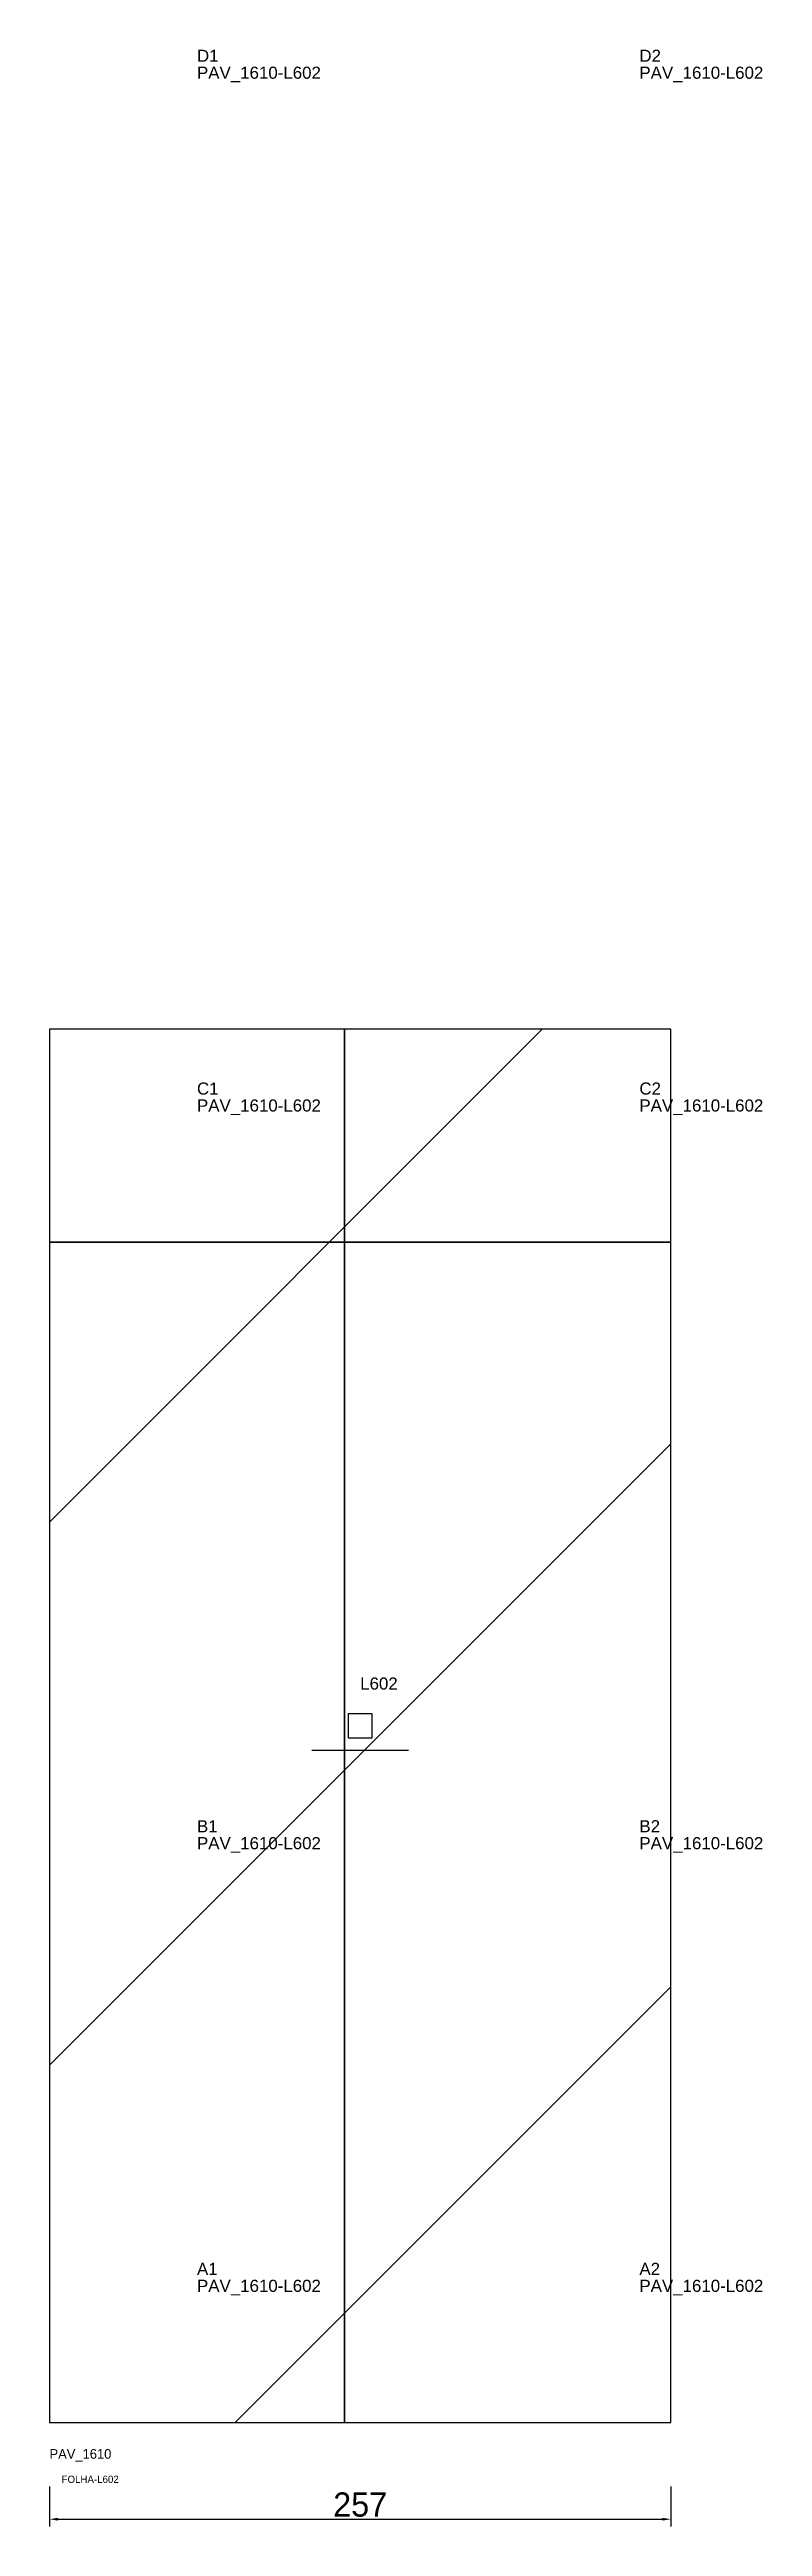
# Model space of a CAD drawing. Header units: metres. Extents: x 222 to 517, y -418 to 607.
import ezdxf

# ---------------------------------------------------------------- set-up
doc = ezdxf.new("R2010")
doc.units = ezdxf.units.M
for name, color, linetype in [('3', 3, 'CONTINUOUS'), ('AUX00', 7, 'CONTINUOUS'), ('COTA', 241, 'CONTINUOUS'), ('FOLHA', 255, 'CONTINUOUS'), ('Hachura', 251, 'CONTINUOUS'), ('NOMENCLATURA', 7, 'CONTINUOUS'), ('Nível', 160, 'CONTINUOUS'), ('Painéis', 200, 'CONTINUOUS'), ('Pilares', 5, 'CONTINUOUS'), ('SARR_2.2x7', 40, 'CONTINUOUS')]:
    doc.layers.add(name, color=color, linetype=linetype)
doc.styles.add('ARIAL', font='Arial.ttf')
doc.styles.add('STR_STANDARD', font='arial.ttf')
doc.dimstyles.new('EZ DXF', dxfattribs={"dimtxt": 10, "dimasz": 3.5, "dimexe": 3, "dimexo": 1.5, "dimgap": 1, "dimtad": 1, "dimdec": 1, "dimdsep": 46, "dimcen": 2.5, "dimazin": 3, "dimtfac": 1, "dimtmove": 0, "dimatfit": 3})

msp = doc.modelspace()

# ---------------------------------------------------------------- hatches: boundary and pattern name
at = {"layer": 'Hachura'}
h = msp.add_hatch(dxfattribs=at)
h.set_pattern_fill('ANSI31', scale=50)
h.paths.add_polyline_path([(222.2, -374.5), (479.19, -374.5), (479.19, 201.5), (222.2, 201.5), (222.2, -374.5)])
h = msp.add_hatch(dxfattribs=at)
h.set_pattern_fill('ANSI31', scale=50)
h.paths.add_polyline_path([(222.2, -374.5), (479.19, -374.5), (479.19, 201.5), (222.2, 201.5), (222.2, -374.5)])

# ---------------------------------------------------------------- linework, layer by layer
at = {"layer": '3'}
for points in [[(344.2, -374.5), (344.2, 201.5)], [(344.2, -374.5), (344.2, 201.5)], [(222.2, 113.5), (479.19, 113.5)], [(222.2, 113.5), (479.19, 113.5)]]:
    msp.add_lwpolyline(points, close=True, dxfattribs=at)
at = {"layer": 'Painéis', "color": 200}
for p, q in [((479.19, 201.5), (222.2, 201.5)), ((222.2, 201.5), (222.2, -374.5)), ((479.19, 201.5), (222.2, 201.5)), ((222.2, 201.5), (222.2, -374.5)), ((479.19, -374.5), (479.19, 201.5)), ((479.19, -374.5), (479.19, 201.5)), ((222.2, -374.5), (479.19, -374.5)), ((222.2, -374.5), (222.2, -374.5)), ((222.2, -374.5), (479.19, -374.5)), ((222.2, -374.5), (222.2, -374.5))]:
    msp.add_line(p, q, dxfattribs=at)
at = {"layer": 'Pilares'}
msp.add_lwpolyline([(345.695, -91.5), (355.695, -91.5), (355.695, -81.5), (345.695, -81.5)], close=True, dxfattribs=at)
msp.add_lwpolyline([(345.695, -91.5), (355.695, -91.5), (355.695, -81.5), (345.695, -81.5)], close=True, dxfattribs=at)
at = {"layer": 'SARR_2.2x7'}
msp.add_line((330.695, -96.5), (370.695, -96.5), dxfattribs=at)
msp.add_line((330.695, -96.5), (370.695, -96.5), dxfattribs=at)

# ---------------------------------------------------------------- texts
at = {"layer": '3', "style": 'STR_STANDARD'}
for s, p in [('D1', (283.2, 601.5)), ('D1', (283.2, 601.5)), ('D2', (466.2, 601.5)), ('D2', (466.2, 601.5)), ('C1', (283.2, 174.5)), ('C1', (283.2, 174.5)), ('C2', (466.2, 174.5)), ('C2', (466.2, 174.5)), ('B1', (283.2, -130.5)), ('B1', (283.2, -130.5)), ('B2', (466.2, -130.5)), ('B2', (466.2, -130.5)), ('A1', (283.2, -313.5)), ('A1', (283.2, -313.5)), ('A2', (466.2, -313.5)), ('A2', (466.2, -313.5))]:
    msp.add_text(s, height=5, dxfattribs=at).set_placement(p)
at = {"layer": 'AUX00', "style": 'STR_STANDARD'}
for p in [(283.2, 594.5), (283.2, 594.5), (466.2, 594.5), (466.2, 594.5), (283.2, 167.5), (283.2, 167.5), (466.2, 167.5), (466.2, 167.5), (283.2, -137.5), (283.2, -137.5), (466.2, -137.5), (466.2, -137.5), (283.2, -320.5), (283.2, -320.5), (466.2, -320.5), (466.2, -320.5)]:
    msp.add_text('PAV_1610-L602', height=5, dxfattribs=at).set_placement(p)
at = {"layer": 'FOLHA'}
msp.add_text('FOLHA-L602', height=3, dxfattribs=at).set_placement((227.2, -399.5))
msp.add_text('FOLHA-L602', height=3, dxfattribs=at).set_placement((227.2, -399.5))
at = {"layer": 'NOMENCLATURA', "insert": (350.695, -66.5), "char_height": 5, "attachment_point": 1, "style": 'ARIAL'}
msp.add_mtext('L602', dxfattribs=at)
msp.add_mtext('L602', dxfattribs=at)
at = {"layer": 'Nível'}
msp.add_text('PAV_1610', height=4, dxfattribs=at).set_placement((222.2, -389.5))
msp.add_text('PAV_1610', height=4, dxfattribs=at).set_placement((222.2, -389.5))

# ---------------------------------------------------------------- dimensions: what is measured, and where the dimension line sits
at = {"layer": 'COTA'}
msp.add_linear_dim(base=(222.2, -414.5), p1=(222.2, -399.5), p2=(479.19, -399.5), dimstyle='EZ DXF', dxfattribs=at).render()
msp.add_linear_dim(base=(222.2, -414.5), p1=(222.2, -399.5), p2=(479.19, -399.5), dimstyle='EZ DXF', dxfattribs=at).render()

doc.saveas('drawing.dxf')
